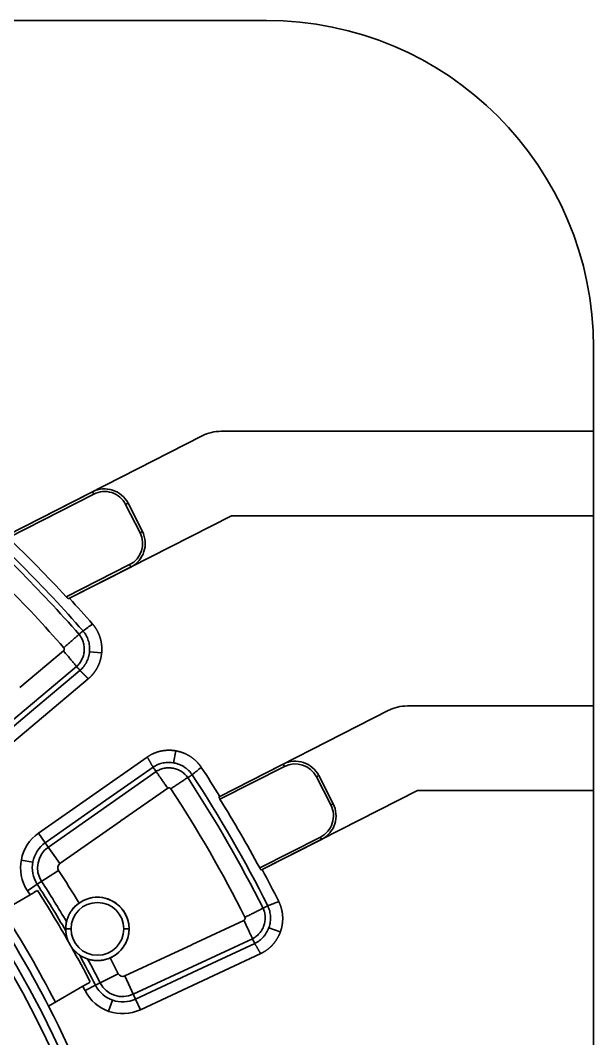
# Model space of a CAD drawing. Header units: millimetres. Extents: x 473 to 1085, y 1055 to 1699.
# Drawn here: x 934.8 to 1043.4, y 1506.4 to 1699.2 of the extents above; entities that cross this region are included whole.
import ezdxf

# ---------------------------------------------------------------- set-up
doc = ezdxf.new("R2010")
doc.units = ezdxf.units.MM
doc.layers.add('20', color=7, linetype='Continuous', true_color=0xffffff)

msp = doc.modelspace()

# ---------------------------------------------------------------- linework, layer by layer
at = {"layer": '20', "color": 7, "linetype": 'Continuous', "lineweight": 35}
for p, q in [((981.426, 1699.177), (841.786, 1699.177)), ((1043.426, 1621.379), (1043.426, 1637.177)), ((1043.426, 1621.379), (972.877, 1621.379)), ((1043.426, 1605.379), (1043.426, 1621.379)), ((969.246, 1620.507), (932.386, 1601.736)), ((932.258, 1601.671), (948.5, 1609.942)), ((948.5, 1609.942), (948.727, 1609.497)), ((948.727, 1609.497), (932.517, 1601.241)), ((954.779, 1607.529), (955.224, 1607.756)), ((957.502, 1602.182), (954.779, 1607.529)), ((957.947, 1602.409), (955.224, 1607.756)), ((955.224, 1607.756), (957.947, 1602.409)), ((944.139, 1589.766), (974.796, 1605.379)), ((1043.426, 1605.379), (974.796, 1605.379)), ((1043.426, 1569.377), (1043.426, 1605.379)), ((957.947, 1602.409), (957.502, 1602.182)), ((943.539, 1590.022), (955.534, 1596.13)), ((955.761, 1595.684), (944.014, 1589.703)), ((955.534, 1596.13), (955.761, 1595.684)), ((943.014, 1579.803), (934.722, 1572.846)), ((947.933, 1579.627), (950.232, 1579.42)), ((926.407, 1560.86), (945.48, 1576.864)), ((946.118, 1576.104), (937.773, 1569.101)), ((928.473, 1558.397), (947.7, 1574.53)), ((1043.426, 1569.377), (1008.151, 1569.377)), ((1043.426, 1553.377), (1043.426, 1569.377)), ((937.773, 1569.101), (927.045, 1560.1)), ((1004.521, 1568.506), (972.62, 1552.26)), ((958.865, 1559.716), (938.287, 1545.306)), ((964.272, 1560.887), (963.866, 1558.612)), ((951.036, 1551.521), (959.972, 1557.778)), ((972.499, 1552.198), (984.63, 1558.376)), ((984.857, 1557.931), (972.645, 1551.711)), ((984.63, 1558.376), (984.857, 1557.931)), ((960.542, 1556.964), (940.131, 1542.672)), ((990.905, 1555.971), (991.35, 1556.199)), ((993.639, 1550.63), (990.905, 1555.971)), ((994.084, 1550.858), (991.35, 1556.199)), ((991.35, 1556.199), (994.084, 1550.858)), ((953.863, 1547.604), (962.742, 1553.821)), ((980.639, 1538.388), (1010.071, 1553.377)), ((1043.426, 1553.377), (1010.071, 1553.377)), ((1043.426, 1497.671), (1043.426, 1553.377)), ((939.561, 1543.486), (951.036, 1551.521)), ((994.084, 1550.858), (993.639, 1550.63)), ((942.331, 1539.53), (953.806, 1547.564)), ((953.806, 1547.564), (953.863, 1547.604)), ((938.287, 1545.306), (939.561, 1543.486)), ((980.163, 1538.707), (991.675, 1544.57)), ((991.675, 1544.57), (991.902, 1544.124)), ((942.331, 1539.53), (939.561, 1543.486)), ((991.902, 1544.124), (980.519, 1538.327)), ((935.006, 1540.196), (937.192, 1539.792)), ((942.08, 1538.237), (938.027, 1535.61)), ((936.162, 1534.401), (938.027, 1535.61)), ((936.661, 1533.628), (930.159, 1529.874)), ((977.176, 1528.791), (967.366, 1524.217)), ((943.426, 1527.177), (944.426, 1527.177)), ((955.426, 1527.177), (954.426, 1527.177)), ((981.894, 1527.378), (984.073, 1526.59)), ((956.229, 1514.79), (978.798, 1525.314)), ((967.303, 1524.187), (954.607, 1518.267)), ((967.366, 1524.217), (967.303, 1524.187)), ((979.217, 1524.414), (969.344, 1519.81)), ((957.588, 1511.876), (980.353, 1522.492)), ((969.344, 1519.81), (956.648, 1513.89)), ((953.362, 1518.695), (949.061, 1516.499)), ((954.607, 1518.267), (956.648, 1513.89)), ((940.159, 1512.553), (946.661, 1516.307)), ((947.081, 1515.489), (949.061, 1516.499)), ((952.257, 1513.688), (951.512, 1511.594)), ((957.588, 1511.876), (956.648, 1513.89))]:
    msp.add_line(p, q, dxfattribs=at)
for centre, radius, start, end in [((981.426, 1637.177), 62, 0, 90), ((758.426, 1419.177), 202.61, 0, 180), ((972.877, 1613.379), 8, 90, 116.98793), ((758.426, 1419.177), 201.12, 0, 180), ((950.769, 1605.487), 5, 26.98793, 116.98793), ((950.769, 1605.487), 5, 26.98793, 116.98793), ((950.769, 1605.487), 4.5, 26.98793, 116.98793), ((758.426, 1419.177), 248.955, 41.12793, 48.87207), ((758.426, 1419.177), 249.948, 41.12793, 48.87207), ((758.426, 1419.177), 245.118, 41.12793, 48.87207), ((953.492, 1600.14), 4.5, 296.98793, 26.98793), ((953.492, 1600.14), 5, 296.98793, 26.98793), ((953.492, 1600.14), 5, 296.98793, 26.98793), ((758.426, 1419.177), 251.902, 42.70457, 46.28262), ((758.426, 1419.177), 252.17, 41.08098, 42.56947), ((1008.151, 1561.377), 8, 90, 116.98793), ((758.426, 1419.177), 252.17, 31.85353, 33.33591), ((986.899, 1553.921), 5, 27.10649, 116.98793), ((986.899, 1553.921), 5, 27.10649, 116.98793), ((986.899, 1553.921), 4.5, 27.10649, 116.98793), ((758.426, 1419.177), 248.955, 26.71555, 33.28795), ((758.426, 1419.177), 249.948, 26.71555, 33.28795), ((758.426, 1419.177), 245.118, 26.71555, 33.28795), ((758.426, 1419.177), 251.902, 28.32747, 31.74459), ((989.633, 1548.58), 4.5, 296.98793, 27.10649), ((989.633, 1548.58), 5, 296.98793, 27.10649), ((989.633, 1548.58), 5, 296.98793, 27.10649), ((942.875, 1538.753), 8, 125, 212.95487), ((942.875, 1538.753), 5.778, 125, 212.95487), ((942.875, 1538.753), 4.785, 125, 212.95487), ((942.875, 1538.753), 0.948, 125, 212.95487), ((758.426, 1419.177), 252.17, 26.66474, 28.21241), ((758.426, 1419.177), 218.87, 31.04793, 32.95487), ((758.426, 1419.177), 214.04, 30.18821, 32.95487), ((758.426, 1419.177), 215.033, 30.56553, 32.95487), ((758.426, 1419.177), 211.818, 32.70596, 32.95487), ((758.426, 1419.177), 213.449, 29.64184, 32.68527), ((949.426, 1527.177), 6, 0, 143.68218), ((949.426, 1527.177), 6, 0, 125.52647), ((949.426, 1527.177), 5, 0, 180), ((758.426, 1419.177), 204.318, 27.19463, 32.80537), ((758.426, 1419.177), 205.818, 27.21509, 32.78491), ((949.426, 1527.177), 5, 180, 0), ((949.426, 1527.177), 6, 275.2875, 0), ((949.426, 1527.177), 6, 293.44508, 0), ((758.426, 1419.177), 213.449, 27.31473, 29.32971), ((758.426, 1419.177), 214.04, 27.04513, 28.78333), ((758.426, 1419.177), 215.033, 27.04513, 28.40599), ((758.426, 1419.177), 218.87, 27.04513, 27.92362), ((954.207, 1519.126), 0.948, 207.04513, 295), ((758.426, 1419.177), 211.818, 27.04513, 27.29404), ((954.207, 1519.126), 8, 207.04513, 295), ((954.207, 1519.126), 5.778, 207.04513, 295), ((954.207, 1519.126), 4.785, 207.04513, 295), ((758.426, 1419.177), 204.318, 17.80537, 27.19463)]:
    msp.add_arc(centre, radius, start, end, dxfattribs=at)
for points, degree, knots in [([(848.875, 1330.202), (850.353, 1331.624), (851.789, 1333.085), (854.579, 1336.083), (855.932, 1337.621), (858.558, 1340.771), (859.83, 1342.384), (861.676, 1344.86), (862.281, 1345.695), (863.025, 1346.75), (863.173, 1346.962), (863.467, 1347.386), (863.907, 1348.024), (864.339, 1348.665), (865.765, 1350.809), (866.854, 1352.547), (868.932, 1356.072), (869.921, 1357.857), (871.801, 1361.474), (872.691, 1363.305), (874.376, 1367.013), (875.169, 1368.889), (876.658, 1372.687), (877.354, 1374.609), (878.647, 1378.499), (879.244, 1380.467), (879.825, 1382.583), (879.859, 1382.707), (879.926, 1382.956), (879.96, 1383.081), (880.06, 1383.455), (880.257, 1384.204), (880.7, 1385.953), (881.049, 1387.454), (881.706, 1390.462), (882.09, 1392.471), (882.752, 1396.501), (883.31, 1400.541), (883.658, 1404.6), (883.902, 1408.669), (883.971, 1410.708), (884.005, 1414.797), (883.968, 1416.847), (883.833, 1419.928), (883.775, 1420.957), (883.685, 1422.244), (883.666, 1422.502), (883.626, 1423.017), (883.565, 1423.789), (883.496, 1424.559), (883.348, 1426.098), (883.125, 1428.145), (882.85, 1430.182), (882.4, 1433.229), (882.047, 1435.251), (881.24, 1439.273), (880.33, 1443.274), (879.216, 1447.235), (878.455, 1449.697), (878.299, 1450.189), (878.061, 1450.926), (877.981, 1451.172), (877.819, 1451.662), (877.411, 1452.887), (876.983, 1454.104), (875.922, 1457.009), (875.166, 1458.926), (873.558, 1462.721), (872.705, 1464.599), (871.58, 1466.921), (871.352, 1467.384), (871.006, 1468.077), (870.89, 1468.308), (870.656, 1468.768), (870.069, 1469.916), (869.465, 1471.051), (867.984, 1473.754), (866.956, 1475.525), (864.816, 1479.006), (863.706, 1480.716), (861.403, 1484.076), (860.211, 1485.726), (857.747, 1488.966), (855.202, 1492.146), (852.499, 1495.209), (849.716, 1498.213), (848.284, 1499.685), (846.443, 1501.486), (846.073, 1501.845), (845.512, 1502.38), (845.325, 1502.557), (844.95, 1502.911), (844.009, 1503.793), (841.535, 1506.041), (839.187, 1508.021), (836.001, 1510.579), (834.381, 1511.816), (829.439, 1515.406), (826.036, 1517.636), (820.77, 1520.74), (818.988, 1521.734), (815.369, 1523.641), (813.533, 1524.553), (811.202, 1525.641), (810.501, 1525.964), (809.795, 1526.281), (809.324, 1526.49), (809.087, 1526.595), (807.906, 1527.112), (806.957, 1527.514), (804.103, 1528.682), (802.188, 1529.413), (798.336, 1530.78), (796.398, 1531.416), (792.499, 1532.596), (790.538, 1533.14), (786.594, 1534.136), (782.626, 1535.039), (778.614, 1535.759), (774.578, 1536.385), (772.549, 1536.652), (769.488, 1536.98), (768.464, 1537.078), (766.925, 1537.207), (766.411, 1537.247), (765.639, 1537.302), (765.382, 1537.32), (764.867, 1537.354), (764.61, 1537.37), (762.295, 1537.509), (760.243, 1537.584), (756.148, 1537.64), (754.106, 1537.62), (750.03, 1537.488), (745.965, 1537.262), (741.918, 1536.849), (737.882, 1536.343), (735.868, 1536.044), (731.851, 1535.352), (729.847, 1534.959), (725.849, 1534.081), (723.855, 1533.595), (721.368, 1532.928), (720.871, 1532.792), (720.126, 1532.583), (719.878, 1532.513), (719.382, 1532.37), (718.144, 1532.012), (716.915, 1531.637), (713.979, 1530.704), (712.042, 1530.04), (708.209, 1528.628), (706.312, 1527.881), (700.681, 1525.515), (697.007, 1523.773), (689.817, 1519.958), (686.302, 1517.885), (682.008, 1515.087), (681.154, 1514.517), (679.881, 1513.646), (679.246, 1513.206), (678.614, 1512.761), (678.193, 1512.463), (677.983, 1512.313), (676.097, 1510.96), (674.454, 1509.725), (671.233, 1507.19), (669.655, 1505.891), (666.564, 1503.228), (665.051, 1501.864), (662.089, 1499.075), (659.191, 1496.222), (656.419, 1493.245), (653.711, 1490.205), (652.388, 1488.654), (649.807, 1485.489), (648.548, 1483.875), (646.708, 1481.407), (645.8, 1480.161), (644.911, 1478.897), (644.469, 1478.262), (644.323, 1478.05), (644.031, 1477.625), (642.723, 1475.711), (641.468, 1473.772), (639.32, 1470.287), (638.287, 1468.526), (636.301, 1464.966), (635.349, 1463.167), (633.523, 1459.533), (632.649, 1457.698), (630.981, 1453.991), (629.391, 1450.248), (627.959, 1446.431), (626.607, 1442.578), (625.971, 1440.633), (625.078, 1437.687), (624.79, 1436.701), (624.374, 1435.214), (624.238, 1434.717), (623.97, 1433.721), (623.84, 1433.222), (623.199, 1430.73), (622.732, 1428.731), (621.885, 1424.727), (621.506, 1422.721), (620.834, 1418.701), (620.54, 1416.687), (620.038, 1412.652), (619.621, 1408.609), (619.249, 1402.523), (619.171, 1398.45), (619.18, 1394.369), (619.227, 1392.325), (619.364, 1389.253), (619.449, 1387.716), (619.577, 1385.919), (619.637, 1385.149), (619.68, 1384.635), (619.701, 1384.378), (619.903, 1382.068), (620.124, 1380.026), (620.651, 1375.964), (620.956, 1373.943), (621.647, 1369.924), (622.034, 1367.925), (622.888, 1363.948), (623.356, 1361.971), (624.373, 1358.036), (625.471, 1354.123), (626.731, 1350.253), (628.073, 1346.404), (628.785, 1344.49), (630.291, 1340.683), (631.085, 1338.791), (632.025, 1336.674), (632.13, 1336.439), (632.342, 1335.969), (632.448, 1335.735), (632.769, 1335.031), (633.418, 1333.629), (634.087, 1332.241), (635.451, 1329.482), (636.396, 1327.667), (638.354, 1324.084), (639.367, 1322.316), (642.51, 1317.082), (644.742, 1313.686), (648.293, 1308.732), (649.511, 1307.103), (652.013, 1303.892), (653.298, 1302.31), (655.937, 1299.193), (657.291, 1297.658), (659.374, 1295.391), (660.077, 1294.641), (660.966, 1293.711), (661.145, 1293.526), (661.503, 1293.155), (661.683, 1292.97), (662.223, 1292.417), (662.584, 1292.051), (664.399, 1290.229), (665.876, 1288.805), (668.878, 1286.025), (670.404, 1284.668), (675.053, 1280.699), (678.248, 1278.185), (683.183, 1274.611), (686.52, 1272.293), (689.951, 1270.104), (693.429, 1267.981), (695.191, 1266.952), (698.764, 1264.96), (700.575, 1263.997), (702.868, 1262.836), (703.328, 1262.605), (704.021, 1262.263), (704.252, 1262.15), (704.715, 1261.924), (705.874, 1261.362), (707.037, 1260.816), (709.837, 1259.536), (711.715, 1258.721), (715.493, 1257.171), (717.394, 1256.435), (721.218, 1255.039), (723.141, 1254.379), (727.009, 1253.135), (730.899, 1251.968), (736.8, 1250.443), (742.767, 1249.145), (746.789, 1248.432), (750.834, 1247.797), (752.867, 1247.518), (755.168, 1247.249), (755.424, 1247.22), (755.936, 1247.162), (756.192, 1247.134), (756.96, 1247.052), (758.495, 1246.895), (760.029, 1246.761), (763.094, 1246.523), (765.136, 1246.404), (769.214, 1246.246), (771.25, 1246.206), (775.319, 1246.204), (777.35, 1246.242), (781.409, 1246.396), (783.436, 1246.511), (787.486, 1246.819), (791.53, 1247.204), (795.566, 1247.744), (801.611, 1248.671), (805.632, 1249.446), (809.894, 1250.439), (810.145, 1250.498), (810.646, 1250.617), (811.397, 1250.797), (813.143, 1251.231), (814.632, 1251.623), (817.597, 1252.435), (819.558, 1253.012), (823.45, 1254.238), (825.381, 1254.886), (829.212, 1256.253), (833.013, 1257.69), (836.754, 1259.268), (840.465, 1260.915), (842.306, 1261.774), (845.956, 1263.562), (847.767, 1264.491), (851.357, 1266.42), (853.137, 1267.419), (856.667, 1269.489), (858.417, 1270.559), (860.368, 1271.804), (860.584, 1271.943), (861.017, 1272.222), (861.233, 1272.362), (861.88, 1272.784), (863.17, 1273.632), (864.445, 1274.497), (866.974, 1276.248), (868.634, 1277.443), (871.902, 1279.89), (873.51, 1281.142), (876.674, 1283.7), (878.23, 1285.007), (881.292, 1287.677), (882.796, 1289.04), (887.234, 1293.21), (890.09, 1296.1), (894.223, 1300.598), (895.575, 1302.124), (898.229, 1305.232), (899.531, 1306.814), (901.444, 1309.227), (902.075, 1310.039), (903.325, 1311.676), (903.941, 1312.499), (905.764, 1314.982), (906.945, 1316.654), (909.241, 1320.035), (911.468, 1323.45), (913.562, 1326.935), (915.59, 1330.454), (916.572, 1332.231), (918.469, 1335.818), (919.385, 1337.628), (921.153, 1341.282), (922.004, 1343.126), (923.642, 1346.848), (924.428, 1348.726), (925.935, 1352.516), (926.656, 1354.428), (927.687, 1357.322), (928.19, 1358.775), (928.755, 1360.482), (928.992, 1361.216), (929.149, 1361.706), (929.227, 1361.951), (929.924, 1364.16), (930.506, 1366.128), (931.596, 1370.074), (932.104, 1372.052), (933.048, 1376.018), (933.919, 1379.993), (934.646, 1383.989), (935.63, 1389.997), (936.142, 1394.022), (936.696, 1400.088), (936.845, 1402.115), (937.071, 1406.179), (937.147, 1408.216), (937.229, 1412.3), (937.233, 1414.346), (937.185, 1417.424), (937.16, 1418.451), (937.117, 1419.736), (937.108, 1419.994), (937.088, 1420.508), (937.057, 1421.279), (937.021, 1422.048), (936.889, 1424.611), (936.606, 1428.697), (936.18, 1432.753), (935.436, 1438.815), (934.798, 1442.827), (933.634, 1448.8), (933.212, 1450.784), (932.297, 1454.737), (931.805, 1456.706), (930.226, 1462.592), (929.035, 1466.487), (927.036, 1472.284), (926.334, 1474.209), (925.412, 1476.606), (925.226, 1477.085), (924.943, 1477.803), (924.847, 1478.042), (924.657, 1478.519), (924.177, 1479.712), (923.685, 1480.897), (922.48, 1483.727), (921.647, 1485.595), (919.918, 1489.293), (919.023, 1491.123), (917.173, 1494.747), (916.219, 1496.54), (914.249, 1500.09), (912.22, 1503.604), (910.073, 1507.045), (907.866, 1510.449), (906.733, 1512.133), (904.407, 1515.464), (903.214, 1517.111), (900.769, 1520.369), (899.516, 1521.98), (896.95, 1525.163), (895.637, 1526.736), (893.956, 1528.679), (893.619, 1529.066), (893.109, 1529.646), (892.938, 1529.838), (892.597, 1530.223), (891.742, 1531.182), (890.878, 1532.13), (888.788, 1534.385), (885.956, 1537.337), (883.037, 1540.18), (878.593, 1544.363), (875.543, 1547.044), (870.838, 1550.904), (869.248, 1552.164), (866.026, 1554.631), (864.393, 1555.838), (859.43, 1559.378), (856.034, 1561.631), (850.81, 1564.847), (849.047, 1565.892), (847.038, 1567.037), (846.814, 1567.164), (846.367, 1567.416), (846.142, 1567.542), (845.469, 1567.918), (844.119, 1568.665), (842.761, 1569.394), (838.215, 1571.783), (834.522, 1573.568), (828.895, 1576.055), (825.116, 1577.65), (821.279, 1579.119), (819.104, 1579.909), (818.862, 1579.997), (818.378, 1580.17), (817.651, 1580.429), (815.953, 1581.022), (814.494, 1581.511), (811.572, 1582.463), (807.663, 1583.664), (803.732, 1584.731), (799.789, 1585.731), (797.812, 1586.198), (793.847, 1587.065), (791.858, 1587.465), (787.87, 1588.2), (785.87, 1588.534), (779.853, 1589.436), (775.819, 1589.905), (767.706, 1590.578), (763.627, 1590.782), (758.499, 1590.869), (757.472, 1590.877), (756.186, 1590.878), (755.929, 1590.877), (755.415, 1590.875), (754.644, 1590.871), (751.821, 1590.836), (749.263, 1590.752), (745.183, 1590.55), (741.114, 1590.282), (737.069, 1589.881), (733.035, 1589.415), (731.023, 1589.149), (727.012, 1588.553), (723.012, 1587.891), (719.034, 1587.1), (715.068, 1586.245), (713.091, 1585.785), (707.175, 1584.307), (703.255, 1583.192), (697.408, 1581.319), (695.466, 1580.661), (693.286, 1579.883), (693.044, 1579.796), (692.561, 1579.621), (691.837, 1579.357), (690.152, 1578.732), (688.718, 1578.18), (685.861, 1577.054), (683.973, 1576.274), (680.23, 1574.656), (676.52, 1572.981), (671.051, 1570.297), (667.469, 1568.395), (662.145, 1565.458), (658.659, 1563.386), (653.527, 1560.11), (651.832, 1558.989), (648.475, 1556.691), (645.15, 1554.336), (641.89, 1551.867), (639.47, 1549.972), (638.466, 1549.173), (637.469, 1548.363), (637.071, 1548.038), (636.474, 1547.549), (634.299, 1545.745), (632.362, 1544.071), (629.311, 1541.349), (627.811, 1539.967), (623.384, 1535.756), (620.531, 1532.863), (615.02, 1526.91), (612.362, 1523.849), (608.52, 1519.132), (607.264, 1517.538), (604.8, 1514.31), (603.591, 1512.675), (601.223, 1509.364), (598.904, 1506.011), (596.681, 1502.573), (595.323, 1500.398), (594.918, 1499.743), (594.517, 1499.086), (594.25, 1498.647), (594.117, 1498.427), (593.454, 1497.326), (591.885, 1494.675), (588.385, 1488.427), (585.657, 1482.965), (582.257, 1475.588), (580.676, 1471.852), (578.48, 1466.181), (577.777, 1464.279), (576.43, 1460.452), (575.785, 1458.527), (574.555, 1454.654), (573.969, 1452.706), (572.856, 1448.787), (571.801, 1444.845), (570.866, 1440.856), (570.32, 1438.348), (570.212, 1437.845), (570.001, 1436.839), (569.691, 1435.329), (569.399, 1433.816), (569.025, 1431.795), (568.845, 1430.784), (568.503, 1428.758), (568.34, 1427.744), (568.029, 1425.712), (567.882, 1424.695), (567.708, 1423.422), (567.673, 1423.168), (567.605, 1422.658), (567.571, 1422.403), (567.47, 1421.639), (567.402, 1421.13), (567.334, 1420.62)], 3, [0, 0, 0, 0, 0.0039063, 0.0039063, 0.0078125, 0.0078125, 0.0117188, 0.0117188, 0.0136719, 0.0136719, 0.0141602, 0.0141602, 0.0146484, 0.015625, 0.015625, 0.0195313, 0.0195313, 0.0234375, 0.0234375, 0.0273438, 0.0273438, 0.03125, 0.03125, 0.0351563, 0.0351563, 0.0390625, 0.0390625, 0.0393066, 0.0393066, 0.0395508, 0.0395508, 0.0400391, 0.0410156, 0.0429688, 0.0429688, 0.046875, 0.046875, 0.0507813, 0.0546875, 0.0546875, 0.0585938, 0.0585938, 0.0625, 0.0625, 0.0644531, 0.0644531, 0.0649414, 0.0649414, 0.0654297, 0.0664063, 0.0664063, 0.0683594, 0.0703125, 0.0703125, 0.0742188, 0.0742188, 0.078125, 0.0820313, 0.0820313, 0.0830078, 0.0830078, 0.0834961, 0.0834961, 0.0839844, 0.0859375, 0.0859375, 0.0898438, 0.0898438, 0.09375, 0.09375, 0.0947266, 0.0947266, 0.0952148, 0.0952148, 0.0957031, 0.0976563, 0.0976563, 0.1015625, 0.1015625, 0.1054688, 0.1054688, 0.109375, 0.109375, 0.1132813, 0.1171875, 0.1171875, 0.1210938, 0.1210938, 0.1220703, 0.1220703, 0.1225586, 0.1225586, 0.1230469, 0.125, 0.1289063, 0.1289063, 0.1328125, 0.1328125, 0.140625, 0.140625, 0.1445313, 0.1445313, 0.1484375, 0.1484375, 0.1494141, 0.1499023, 0.1499023, 0.1503906, 0.1503906, 0.1523438, 0.1523438, 0.15625, 0.15625, 0.1601563, 0.1601563, 0.1640625, 0.1640625, 0.1679688, 0.171875, 0.171875, 0.1757813, 0.1757813, 0.1777344, 0.1777344, 0.1787109, 0.1787109, 0.1791992, 0.1791992, 0.1796875, 0.1796875, 0.1835938, 0.1835938, 0.1875, 0.1875, 0.1914063, 0.1953125, 0.1953125, 0.1992188, 0.1992188, 0.203125, 0.203125, 0.2070313, 0.2070313, 0.2080078, 0.2080078, 0.2084961, 0.2084961, 0.2089844, 0.2109375, 0.2109375, 0.2148438, 0.2148438, 0.21875, 0.21875, 0.2265625, 0.2265625, 0.234375, 0.234375, 0.2363281, 0.2363281, 0.2373047, 0.237793, 0.237793, 0.2382813, 0.2382813, 0.2421875, 0.2421875, 0.2460938, 0.2460938, 0.25, 0.25, 0.2539063, 0.2578125, 0.2578125, 0.2617188, 0.2617188, 0.265625, 0.265625, 0.2675781, 0.2685547, 0.2685547, 0.269043, 0.269043, 0.2695313, 0.2734375, 0.2734375, 0.2773438, 0.2773438, 0.28125, 0.28125, 0.2851563, 0.2851563, 0.2890625, 0.2929688, 0.2929688, 0.296875, 0.296875, 0.2988281, 0.2988281, 0.2998047, 0.2998047, 0.3007813, 0.3007813, 0.3046875, 0.3046875, 0.3085938, 0.3085938, 0.3125, 0.3125, 0.3164063, 0.3203125, 0.3242188, 0.3242188, 0.328125, 0.328125, 0.3300781, 0.3310547, 0.331543, 0.331543, 0.3320313, 0.3320313, 0.3359375, 0.3359375, 0.3398438, 0.3398438, 0.34375, 0.34375, 0.3476563, 0.3476563, 0.3515625, 0.3554687, 0.3554687, 0.359375, 0.359375, 0.3632812, 0.3632812, 0.3637695, 0.3637695, 0.3642578, 0.3642578, 0.3652344, 0.3671875, 0.3671875, 0.3710937, 0.3710937, 0.375, 0.375, 0.3828125, 0.3828125, 0.3867187, 0.3867187, 0.390625, 0.390625, 0.3945312, 0.3945312, 0.3964844, 0.3964844, 0.3969727, 0.3969727, 0.3974609, 0.3974609, 0.3984375, 0.3984375, 0.4023437, 0.4023437, 0.40625, 0.40625, 0.4140625, 0.4140625, 0.4179687, 0.421875, 0.421875, 0.4257812, 0.4257812, 0.4296875, 0.4296875, 0.4306641, 0.4306641, 0.4311523, 0.4311523, 0.4316406, 0.4335937, 0.4335937, 0.4375, 0.4375, 0.4414062, 0.4414062, 0.4453125, 0.4453125, 0.4492187, 0.453125, 0.4570312, 0.4609375, 0.4609375, 0.4648437, 0.4648437, 0.465332, 0.465332, 0.4658203, 0.4658203, 0.4667969, 0.46875, 0.46875, 0.4726562, 0.4726562, 0.4765625, 0.4765625, 0.4804687, 0.4804687, 0.484375, 0.484375, 0.4882812, 0.4921875, 0.4921875, 0.5, 0.5, 0.5004883, 0.5004883, 0.5009766, 0.5019531, 0.5039062, 0.5039062, 0.5078125, 0.5078125, 0.5117187, 0.5117187, 0.515625, 0.5195312, 0.5195312, 0.5234375, 0.5234375, 0.5273437, 0.5273437, 0.53125, 0.53125, 0.5351562, 0.5351562, 0.5356445, 0.5356445, 0.5361328, 0.5361328, 0.5371094, 0.5390625, 0.5390625, 0.5429687, 0.5429687, 0.546875, 0.546875, 0.5507812, 0.5507812, 0.5546875, 0.5546875, 0.5625, 0.5625, 0.5664062, 0.5664062, 0.5703125, 0.5703125, 0.5722656, 0.5722656, 0.5742187, 0.5742187, 0.578125, 0.578125, 0.5820312, 0.5859375, 0.5859375, 0.5898437, 0.5898437, 0.59375, 0.59375, 0.5976562, 0.5976562, 0.6015625, 0.6015625, 0.6054687, 0.6054687, 0.6074219, 0.6083984, 0.6088867, 0.6088867, 0.609375, 0.609375, 0.6132812, 0.6132812, 0.6171875, 0.6171875, 0.6210937, 0.625, 0.625, 0.6328125, 0.6328125, 0.6367187, 0.6367187, 0.640625, 0.640625, 0.6445312, 0.6445312, 0.6464844, 0.6464844, 0.6469727, 0.6469727, 0.6474609, 0.6484375, 0.6484375, 0.6523437, 0.65625, 0.65625, 0.6640625, 0.6640625, 0.6679687, 0.6679687, 0.671875, 0.671875, 0.6796875, 0.6796875, 0.6835937, 0.6835937, 0.6845703, 0.6845703, 0.6850586, 0.6850586, 0.6855469, 0.6875, 0.6875, 0.6914062, 0.6914062, 0.6953125, 0.6953125, 0.6992187, 0.6992187, 0.703125, 0.7070312, 0.7070312, 0.7109375, 0.7109375, 0.7148437, 0.7148437, 0.71875, 0.71875, 0.7226562, 0.7226562, 0.7236328, 0.7236328, 0.7241211, 0.7241211, 0.7246094, 0.7265625, 0.7265625, 0.7304687, 0.734375, 0.734375, 0.7421875, 0.7421875, 0.7460937, 0.7460937, 0.75, 0.75, 0.7578125, 0.7578125, 0.7617187, 0.7617187, 0.762207, 0.762207, 0.7626953, 0.7626953, 0.7636719, 0.765625, 0.765625, 0.7734375, 0.7734375, 0.7773437, 0.78125, 0.78125, 0.7817383, 0.7817383, 0.7822266, 0.7832031, 0.7851562, 0.7851562, 0.7890625, 0.7929687, 0.7929687, 0.796875, 0.796875, 0.8007812, 0.8007812, 0.8046875, 0.8046875, 0.8125, 0.8125, 0.8203125, 0.8203125, 0.8222656, 0.8222656, 0.8227539, 0.8227539, 0.8232422, 0.8242187, 0.828125, 0.828125, 0.8320312, 0.8359375, 0.8359375, 0.8398437, 0.8398437, 0.84375, 0.8476562, 0.8476562, 0.8515625, 0.8515625, 0.859375, 0.859375, 0.8632812, 0.8632812, 0.8637695, 0.8637695, 0.8642578, 0.8652344, 0.8671875, 0.8671875, 0.8710937, 0.8710937, 0.875, 0.8789062, 0.8828125, 0.8828125, 0.890625, 0.890625, 0.8945312, 0.8945312, 0.8984375, 0.9023437, 0.9023437, 0.9042969, 0.9047852, 0.9047852, 0.9052734, 0.90625, 0.9101562, 0.9101562, 0.9140625, 0.9140625, 0.921875, 0.921875, 0.9296875, 0.9296875, 0.9335937, 0.9335937, 0.9375, 0.9375, 0.9414062, 0.9453125, 0.9453125, 0.9462891, 0.9467773, 0.9467773, 0.9472656, 0.9472656, 0.9492187, 0.953125, 0.9609375, 0.9609375, 0.96875, 0.96875, 0.9726562, 0.9726562, 0.9765625, 0.9765625, 0.9804687, 0.9804687, 0.984375, 0.9882812, 0.9882812, 0.9892578, 0.9892578, 0.9902344, 0.9921875, 0.9921875, 0.9941406, 0.9941406, 0.9960937, 0.9960937, 0.9980469, 0.9980469, 0.9985352, 0.9985352, 0.9990234, 0.9990234, 1, 1, 1, 1]), ([(944.015, 1589.703), (944.007, 1589.699), (943.996, 1589.697), (943.977, 1589.699), (943.971, 1589.7), (943.956, 1589.703), (943.948, 1589.705), (943.924, 1589.714), (943.906, 1589.722), (943.877, 1589.738), (943.867, 1589.744), (943.846, 1589.756), (943.835, 1589.763), (943.803, 1589.785), (943.78, 1589.801), (943.733, 1589.838), (943.709, 1589.858), (943.673, 1589.89), (943.661, 1589.901), (943.642, 1589.918), (943.636, 1589.924), (943.624, 1589.936), (943.618, 1589.942), (943.587, 1589.972), (943.563, 1589.996), (943.539, 1590.022)], 3, [0, 0, 0, 0, 0.125, 0.125, 0.1875, 0.1875, 0.25, 0.25, 0.375, 0.375, 0.4375, 0.4375, 0.5, 0.5, 0.625, 0.625, 0.75, 0.75, 0.8125, 0.8125, 0.84375, 0.84375, 0.875, 0.875, 1, 1, 1, 1]), ([(944.015, 1589.703), (944.048, 1589.72), (944.081, 1589.737), (944.123, 1589.758), (944.131, 1589.762), (944.139, 1589.766)], 3, [0, 0, 0, 0, 0.7996002, 0.7996002, 1, 1, 1, 1]), ([(948.508, 1584.884), (948.981, 1584.342), (949.337, 1583.707), (949.69, 1583.077), (949.912, 1582.383), (950.132, 1581.698), (950.215, 1580.978), (950.298, 1580.262), (950.186, 1578.818), (949.798, 1577.425), (949.475, 1576.783), (949.148, 1576.133), (948.702, 1575.565), (948.252, 1574.993), (947.7, 1574.53)], 2, [0, 0, 0, 0.125, 0.125, 0.25, 0.25, 0.375, 0.375, 0.5, 0.625, 0.75, 0.75, 0.875, 0.875, 1, 1, 1]), ([(946.698, 1583.578), (946.645, 1583.532), (946.575, 1583.471), (946.406, 1583.323), (946.306, 1583.236), (946.077, 1583.037), (945.949, 1582.925), (945.668, 1582.679), (945.516, 1582.546), (945.19, 1582.261), (945.017, 1582.11), (944.654, 1581.794), (944.465, 1581.629), (944.076, 1581.289), (943.876, 1581.114), (943.471, 1580.76), (943.265, 1580.581), (943.06, 1580.402)], 3, [0, 0, 0, 0, 0.125, 0.125, 0.25, 0.25, 0.375, 0.375, 0.5, 0.5, 0.625, 0.625, 0.75, 0.75, 0.875, 0.875, 1, 1, 1, 1]), ([(945.949, 1582.925), (946.115, 1582.726), (946.26, 1582.515), (946.525, 1582.043), (946.642, 1581.776), (946.818, 1581.229), (946.878, 1580.95), (946.945, 1580.379), (946.951, 1580.088), (946.907, 1579.517), (946.858, 1579.235), (946.704, 1578.678), (946.6, 1578.409), (946.344, 1577.899), (946.189, 1577.654), (945.851, 1577.224), (945.674, 1577.036), (945.479, 1576.865)], 3, [0, 0, 0, 0, 0.1147879, 0.1147879, 0.2431519, 0.2431519, 0.3715159, 0.3715159, 0.49988, 0.49988, 0.628244, 0.628244, 0.756608, 0.756608, 0.884972, 0.884972, 1, 1, 1, 1]), ([(946.118, 1576.104), (946.12, 1576.105), (946.122, 1576.107), (946.126, 1576.111), (946.133, 1576.116), (946.147, 1576.129), (946.176, 1576.154), (946.233, 1576.204), (946.281, 1576.248), (946.376, 1576.338), (946.437, 1576.399), (946.617, 1576.586), (946.73, 1576.717), (946.89, 1576.922), (946.968, 1577.027), (947.041, 1577.135), (947.09, 1577.208), (947.113, 1577.244), (947.23, 1577.429), (947.314, 1577.579), (947.468, 1577.887), (947.606, 1578.201), (947.714, 1578.527), (947.783, 1578.776), (947.815, 1578.902), (947.842, 1579.03), (947.859, 1579.115), (947.868, 1579.158), (947.905, 1579.373), (947.927, 1579.545), (947.954, 1579.891), (947.96, 1580.064), (947.955, 1580.324), (947.949, 1580.454), (947.939, 1580.584), (947.931, 1580.671), (947.927, 1580.715), (947.902, 1580.931), (947.846, 1581.273), (947.757, 1581.607), (947.652, 1581.936), (947.591, 1582.099), (947.453, 1582.42), (947.376, 1582.576), (947.208, 1582.878), (947.116, 1583.025), (946.968, 1583.238), (946.891, 1583.343), (946.796, 1583.462), (946.747, 1583.52), (946.723, 1583.549), (946.71, 1583.564), (946.705, 1583.57), (946.701, 1583.574), (946.7, 1583.576), (946.698, 1583.578)], 3, [0, 0, 0, 0, 0.0009766, 0.0009766, 0.0019531, 0.0039062, 0.0078125, 0.015625, 0.03125, 0.03125, 0.0625, 0.0625, 0.125, 0.125, 0.15625, 0.171875, 0.171875, 0.1875, 0.1875, 0.25, 0.25, 0.3125, 0.375, 0.375, 0.40625, 0.421875, 0.421875, 0.4375, 0.4375, 0.5, 0.5, 0.5625, 0.5625, 0.59375, 0.609375, 0.609375, 0.625, 0.625, 0.6875, 0.75, 0.75, 0.8125, 0.8125, 0.875, 0.875, 0.9375, 0.9375, 0.96875, 0.984375, 0.9921875, 0.9960938, 0.9980469, 0.9990234, 0.9990234, 1, 1, 1, 1]), ([(943.014, 1579.803), (943.019, 1579.808), (943.024, 1579.813), (943.033, 1579.822), (943.037, 1579.828), (943.05, 1579.843), (943.058, 1579.854), (943.08, 1579.889), (943.092, 1579.913), (943.111, 1579.963), (943.119, 1579.988), (943.128, 1580.028), (943.13, 1580.041), (943.134, 1580.068), (943.136, 1580.081), (943.139, 1580.121), (943.139, 1580.148), (943.137, 1580.189), (943.135, 1580.202), (943.131, 1580.229), (943.129, 1580.242), (943.12, 1580.282), (943.112, 1580.307), (943.096, 1580.345), (943.09, 1580.357), (943.08, 1580.374), (943.076, 1580.38), (943.069, 1580.391), (943.064, 1580.397), (943.06, 1580.402)], 3, [0, 0, 0, 0, 0.03125, 0.03125, 0.0625, 0.0625, 0.125, 0.125, 0.25, 0.25, 0.375, 0.375, 0.4375, 0.4375, 0.5, 0.5, 0.625, 0.625, 0.6875, 0.6875, 0.75, 0.75, 0.875, 0.875, 0.9375, 0.9375, 0.96875, 0.96875, 1, 1, 1, 1]), ([(943.014, 1579.803), (943.189, 1579.595), (943.364, 1579.386), (943.71, 1578.973), (943.881, 1578.77), (944.213, 1578.374), (944.374, 1578.182), (944.683, 1577.814), (944.831, 1577.637), (945.109, 1577.306), (945.239, 1577.151), (945.479, 1576.865), (945.588, 1576.735), (945.783, 1576.503), (945.869, 1576.401), (946.013, 1576.228), (946.073, 1576.158), (946.118, 1576.104)], 3, [0, 0, 0, 0, 0.125, 0.125, 0.25, 0.25, 0.375, 0.375, 0.5, 0.5, 0.625, 0.625, 0.75, 0.75, 0.875, 0.875, 1, 1, 1, 1]), ([(958.865, 1559.716), (959.458, 1560.131), (960.132, 1560.418), (960.799, 1560.703), (961.517, 1560.849), (962.225, 1560.994), (962.954, 1560.998), (963.679, 1561.001), (965.109, 1560.728), (966.457, 1560.184), (967.061, 1559.788), (967.673, 1559.387), (968.189, 1558.876), (968.708, 1558.361), (969.105, 1557.756)], 2, [0, 0, 0, 0.125, 0.125, 0.25, 0.25, 0.375, 0.375, 0.5, 0.625, 0.75, 0.75, 0.875, 0.875, 1, 1, 1]), ([(967.364, 1556.36), (967.362, 1556.362), (967.361, 1556.365), (967.357, 1556.369), (967.353, 1556.376), (967.342, 1556.392), (967.321, 1556.424), (967.277, 1556.487), (967.238, 1556.54), (967.16, 1556.645), (967.107, 1556.714), (966.94, 1556.914), (966.706, 1557.17), (966.445, 1557.402), (966.274, 1557.54), (966.24, 1557.567), (966.17, 1557.62), (966.135, 1557.646), (966.029, 1557.723), (965.958, 1557.772), (965.74, 1557.914), (965.442, 1558.089), (965.128, 1558.233), (964.807, 1558.363), (964.643, 1558.42), (964.433, 1558.483), (964.39, 1558.495), (964.306, 1558.517), (964.263, 1558.528), (964.136, 1558.559), (964.051, 1558.578), (963.794, 1558.627), (963.622, 1558.652), (963.362, 1558.676), (963.231, 1558.685), (963.1, 1558.69), (963.012, 1558.692), (962.968, 1558.692), (962.749, 1558.691), (962.401, 1558.673), (962.058, 1558.621), (961.717, 1558.553), (961.548, 1558.51), (961.338, 1558.445), (961.296, 1558.432), (961.213, 1558.404), (961.172, 1558.39), (961.049, 1558.345), (960.967, 1558.313), (960.727, 1558.212), (960.571, 1558.136), (960.342, 1558.011), (960.229, 1557.945), (960.1, 1557.863), (960.036, 1557.821), (960.004, 1557.799), (959.988, 1557.789), (959.981, 1557.784), (959.977, 1557.781), (959.974, 1557.779), (959.972, 1557.778)], 3, [0, 0, 0, 0, 0.0009766, 0.0009766, 0.0019531, 0.0039062, 0.0078125, 0.015625, 0.03125, 0.03125, 0.0625, 0.0625, 0.125, 0.1875, 0.1875, 0.203125, 0.203125, 0.21875, 0.21875, 0.25, 0.25, 0.3125, 0.375, 0.375, 0.4375, 0.4375, 0.453125, 0.453125, 0.46875, 0.46875, 0.5, 0.5, 0.5625, 0.5625, 0.59375, 0.609375, 0.609375, 0.625, 0.625, 0.6875, 0.75, 0.75, 0.8125, 0.8125, 0.828125, 0.828125, 0.84375, 0.84375, 0.875, 0.875, 0.9375, 0.9375, 0.96875, 0.984375, 0.9921875, 0.9960938, 0.9980469, 0.9990234, 0.9990234, 1, 1, 1, 1]), ([(959.972, 1557.778), (960.013, 1557.72), (960.066, 1557.644), (960.195, 1557.46), (960.271, 1557.351), (960.445, 1557.103), (960.542, 1556.964), (960.756, 1556.658), (960.872, 1556.492), (961.121, 1556.138), (961.253, 1555.949), (961.528, 1555.555), (961.672, 1555.35), (961.969, 1554.926), (962.121, 1554.709), (962.43, 1554.268), (962.586, 1554.045), (962.742, 1553.821)], 3, [0, 0, 0, 0, 0.125, 0.125, 0.25, 0.25, 0.375, 0.375, 0.5, 0.5, 0.625, 0.625, 0.75, 0.75, 0.875, 0.875, 1, 1, 1, 1]), ([(960.542, 1556.963), (960.758, 1557.108), (960.985, 1557.229), (961.486, 1557.443), (961.766, 1557.53), (962.331, 1557.646), (962.617, 1557.676), (963.195, 1557.679), (963.487, 1557.652), (964.051, 1557.543), (964.328, 1557.462), (964.867, 1557.244), (965.123, 1557.111), (965.603, 1556.796), (965.83, 1556.613), (966.22, 1556.226), (966.385, 1556.028), (966.533, 1555.815)], 3, [0, 0, 0, 0, 0.1148544, 0.1148544, 0.2432754, 0.2432754, 0.3716963, 0.3716963, 0.5001172, 0.5001172, 0.6285382, 0.6285382, 0.7569591, 0.7569591, 0.88538, 0.88538, 1, 1, 1, 1]), ([(963.326, 1553.709), (963.554, 1553.859), (963.782, 1554.009), (964.232, 1554.304), (964.454, 1554.45), (964.886, 1554.733), (965.096, 1554.871), (965.498, 1555.135), (965.69, 1555.261), (966.052, 1555.499), (966.221, 1555.61), (966.533, 1555.815), (966.675, 1555.908), (966.928, 1556.074), (967.039, 1556.147), (967.227, 1556.271), (967.305, 1556.321), (967.364, 1556.36)], 3, [0, 0, 0, 0, 0.125, 0.125, 0.25, 0.25, 0.375, 0.375, 0.5, 0.5, 0.625, 0.625, 0.75, 0.75, 0.875, 0.875, 1, 1, 1, 1]), ([(963.326, 1553.709), (963.323, 1553.715), (963.319, 1553.72), (963.31, 1553.731), (963.305, 1553.736), (963.291, 1553.75), (963.281, 1553.759), (963.249, 1553.784), (963.227, 1553.798), (963.18, 1553.823), (963.156, 1553.834), (963.118, 1553.847), (963.105, 1553.851), (963.079, 1553.858), (963.066, 1553.861), (963.027, 1553.868), (963.001, 1553.871), (962.961, 1553.873), (962.947, 1553.873), (962.92, 1553.872), (962.907, 1553.872), (962.867, 1553.867), (962.841, 1553.862), (962.803, 1553.851), (962.79, 1553.846), (962.772, 1553.838), (962.766, 1553.835), (962.754, 1553.829), (962.748, 1553.825), (962.742, 1553.821)], 3, [0, 0, 0, 0, 0.03125, 0.03125, 0.0625, 0.0625, 0.125, 0.125, 0.25, 0.25, 0.375, 0.375, 0.4375, 0.4375, 0.5, 0.5, 0.625, 0.625, 0.6875, 0.6875, 0.75, 0.75, 0.875, 0.875, 0.9375, 0.9375, 0.96875, 0.96875, 1, 1, 1, 1]), ([(972.645, 1551.711), (972.636, 1551.725), (972.627, 1551.74), (972.611, 1551.768), (972.603, 1551.783), (972.579, 1551.825), (972.565, 1551.853), (972.545, 1551.895), (972.539, 1551.909), (972.527, 1551.935), (972.517, 1551.961), (972.507, 1551.986), (972.501, 1552.004), (972.499, 1552.01), (972.495, 1552.022), (972.494, 1552.028), (972.485, 1552.056), (972.481, 1552.077), (972.476, 1552.104), (972.475, 1552.113), (972.474, 1552.13), (972.474, 1552.137), (972.475, 1552.158), (972.478, 1552.17), (972.484, 1552.184), (972.487, 1552.188), (972.493, 1552.194), (972.496, 1552.197), (972.5, 1552.199)], 3, [0, 0, 0, 0, 0.0625, 0.0625, 0.125, 0.125, 0.25, 0.25, 0.3125, 0.3125, 0.375, 0.4375, 0.4375, 0.46875, 0.46875, 0.5, 0.5, 0.625, 0.625, 0.6875, 0.6875, 0.75, 0.75, 0.875, 0.875, 0.9375, 0.9375, 1, 1, 1, 1]), ([(972.62, 1552.26), (972.612, 1552.256), (972.604, 1552.252), (972.564, 1552.231), (972.532, 1552.215), (972.5, 1552.199)], 3, [0, 0, 0, 0, 0.2004, 0.2004, 1, 1, 1, 1]), ([(980.52, 1538.328), (980.512, 1538.324), (980.503, 1538.323), (980.487, 1538.325), (980.482, 1538.326), (980.47, 1538.331), (980.464, 1538.334), (980.444, 1538.344), (980.43, 1538.354), (980.408, 1538.373), (980.4, 1538.38), (980.384, 1538.395), (980.376, 1538.403), (980.352, 1538.429), (980.335, 1538.448), (980.313, 1538.476), (980.309, 1538.481), (980.3, 1538.493), (980.287, 1538.51), (980.265, 1538.541), (980.248, 1538.567), (980.23, 1538.593), (980.221, 1538.607), (980.196, 1538.649), (980.179, 1538.678), (980.163, 1538.707)], 3, [0, 0, 0, 0, 0.125, 0.125, 0.1875, 0.1875, 0.25, 0.25, 0.375, 0.375, 0.4375, 0.4375, 0.5, 0.5, 0.625, 0.625, 0.65625, 0.65625, 0.6875, 0.75, 0.8125, 0.8125, 0.875, 0.875, 1, 1, 1, 1]), ([(980.52, 1538.328), (980.552, 1538.344), (980.583, 1538.36), (980.623, 1538.38), (980.631, 1538.384), (980.639, 1538.388)], 3, [0, 0, 0, 0, 0.7996, 0.7996, 1, 1, 1, 1]), ([(943.426, 1527.177), (943.426, 1527.264), (943.428, 1527.354), (943.437, 1527.539), (943.443, 1527.633), (943.461, 1527.827), (943.472, 1527.925), (943.501, 1528.125), (943.518, 1528.227), (943.558, 1528.433), (943.582, 1528.538), (943.635, 1528.75), (943.665, 1528.857), (943.708, 1528.993), (943.716, 1529.02), (943.734, 1529.075), (943.762, 1529.157), (943.791, 1529.238), (943.853, 1529.402), (943.898, 1529.511), (943.995, 1529.73), (944.048, 1529.839), (944.162, 1530.058), (944.223, 1530.167), (944.322, 1530.331), (944.356, 1530.386), (944.427, 1530.495), (944.463, 1530.549), (944.575, 1530.71), (944.654, 1530.816), (944.82, 1531.025), (944.908, 1531.127), (945.092, 1531.328), (945.188, 1531.426), (945.391, 1531.619), (945.496, 1531.712), (945.712, 1531.892), (945.824, 1531.978), (945.94, 1532.06)], 3, [0, 0, 0, 0, 0.0625, 0.0625, 0.125, 0.125, 0.1875, 0.1875, 0.25, 0.25, 0.3125, 0.3125, 0.375, 0.375, 0.390625, 0.390625, 0.40625, 0.4375, 0.4375, 0.5, 0.5, 0.5625, 0.5625, 0.625, 0.625, 0.65625, 0.65625, 0.6875, 0.6875, 0.75, 0.75, 0.8125, 0.8125, 0.875, 0.875, 0.9375, 0.9375, 1, 1, 1, 1]), ([(981.692, 1531.544), (981.629, 1531.512), (981.547, 1531.471), (981.346, 1531.37), (981.227, 1531.31), (980.956, 1531.174), (980.804, 1531.097), (980.471, 1530.93), (980.29, 1530.838), (979.904, 1530.644), (979.698, 1530.54), (979.269, 1530.324), (979.044, 1530.211), (978.583, 1529.979), (978.346, 1529.86), (977.865, 1529.618), (977.622, 1529.495), (977.378, 1529.373)], 3, [0, 0, 0, 0, 0.125, 0.125, 0.25, 0.25, 0.375, 0.375, 0.5, 0.5, 0.625, 0.625, 0.75, 0.75, 0.875, 0.875, 1, 1, 1, 1]), ([(980.804, 1531.097), (980.915, 1530.863), (981.003, 1530.622), (981.142, 1530.096), (981.188, 1529.805), (981.222, 1529.226), (981.21, 1528.937), (981.13, 1528.362), (981.061, 1528.076), (980.871, 1527.531), (980.751, 1527.268), (980.456, 1526.763), (980.286, 1526.528), (979.904, 1526.096), (979.689, 1525.897), (979.249, 1525.566), (979.03, 1525.43), (978.797, 1525.315)], 3, [0, 0, 0, 0, 0.1140362, 0.1140362, 0.2426478, 0.2426478, 0.3712593, 0.3712593, 0.4998708, 0.4998708, 0.6284824, 0.6284824, 0.7570939, 0.7570939, 0.8857055, 0.8857055, 1, 1, 1, 1]), ([(979.217, 1524.414), (979.22, 1524.415), (979.222, 1524.417), (979.227, 1524.419), (979.235, 1524.423), (979.252, 1524.431), (979.287, 1524.448), (979.356, 1524.482), (979.414, 1524.512), (979.529, 1524.575), (979.605, 1524.618), (979.829, 1524.754), (979.973, 1524.852), (980.181, 1525.01), (980.284, 1525.092), (980.384, 1525.178), (980.449, 1525.236), (980.482, 1525.266), (980.643, 1525.416), (980.765, 1525.541), (980.994, 1525.801), (981.21, 1526.072), (981.399, 1526.362), (981.53, 1526.587), (981.594, 1526.701), (981.653, 1526.819), (981.691, 1526.897), (981.71, 1526.937), (981.802, 1527.137), (981.868, 1527.299), (981.983, 1527.629), (982.032, 1527.797), (982.094, 1528.051), (982.122, 1528.18), (982.145, 1528.309), (982.16, 1528.396), (982.166, 1528.44), (982.197, 1528.657), (982.229, 1529.005), (982.228, 1529.353), (982.209, 1529.701), (982.191, 1529.875), (982.137, 1530.223), (982.101, 1530.395), (982.014, 1530.732), (981.961, 1530.898), (981.87, 1531.144), (981.821, 1531.265), (981.759, 1531.405), (981.726, 1531.475), (981.709, 1531.509), (981.701, 1531.527), (981.697, 1531.534), (981.695, 1531.539), (981.693, 1531.542), (981.692, 1531.544)], 3, [0, 0, 0, 0, 0.0009766, 0.0009766, 0.0019531, 0.0039062, 0.0078125, 0.015625, 0.03125, 0.03125, 0.0625, 0.0625, 0.125, 0.125, 0.15625, 0.171875, 0.171875, 0.1875, 0.1875, 0.25, 0.25, 0.3125, 0.375, 0.375, 0.40625, 0.421875, 0.421875, 0.4375, 0.4375, 0.5, 0.5, 0.5625, 0.5625, 0.59375, 0.609375, 0.609375, 0.625, 0.625, 0.6875, 0.75, 0.75, 0.8125, 0.8125, 0.875, 0.875, 0.9375, 0.9375, 0.96875, 0.984375, 0.9921875, 0.9960937, 0.9980469, 0.9990234, 0.9990234, 1, 1, 1, 1]), ([(983.778, 1532.343), (984.103, 1531.696), (984.29, 1530.988), (984.475, 1530.287), (984.516, 1529.555), (984.556, 1528.832), (984.454, 1528.111), (984.353, 1527.392), (983.875, 1526.016), (983.141, 1524.762), (982.661, 1524.221), (982.176, 1523.673), (981.595, 1523.237), (981.01, 1522.798), (980.353, 1522.492)], 2, [0, 0, 0, 0.125, 0.125, 0.25, 0.25, 0.375, 0.375, 0.5, 0.625, 0.75, 0.75, 0.875, 0.875, 1, 1, 1]), ([(977.176, 1528.791), (977.183, 1528.794), (977.189, 1528.798), (977.201, 1528.805), (977.206, 1528.809), (977.223, 1528.821), (977.234, 1528.83), (977.265, 1528.859), (977.283, 1528.879), (977.315, 1528.923), (977.33, 1528.947), (977.349, 1528.984), (977.355, 1528.996), (977.366, 1529.022), (977.371, 1529.035), (977.385, 1529.074), (977.392, 1529.1), (977.4, 1529.141), (977.402, 1529.155), (977.405, 1529.183), (977.406, 1529.196), (977.407, 1529.238), (977.406, 1529.265), (977.399, 1529.307), (977.397, 1529.32), (977.391, 1529.34), (977.389, 1529.347), (977.384, 1529.36), (977.381, 1529.366), (977.378, 1529.373)], 3, [0, 0, 0, 0, 0.03125, 0.03125, 0.0625, 0.0625, 0.125, 0.125, 0.25, 0.25, 0.375, 0.375, 0.4375, 0.4375, 0.5, 0.5, 0.625, 0.625, 0.6875, 0.6875, 0.75, 0.75, 0.875, 0.875, 0.9375, 0.9375, 0.96875, 0.96875, 1, 1, 1, 1]), ([(977.176, 1528.791), (977.292, 1528.544), (977.407, 1528.297), (977.634, 1527.809), (977.746, 1527.569), (977.965, 1527.101), (978.071, 1526.873), (978.274, 1526.437), (978.371, 1526.229), (978.554, 1525.837), (978.64, 1525.653), (978.797, 1525.315), (978.869, 1525.161), (978.997, 1524.886), (979.054, 1524.766), (979.149, 1524.562), (979.188, 1524.478), (979.217, 1524.414)], 3, [0, 0, 0, 0, 0.125, 0.125, 0.25, 0.25, 0.375, 0.375, 0.5, 0.5, 0.625, 0.625, 0.75, 0.75, 0.875, 0.875, 1, 1, 1, 1]), ([(943.438, 1526.805), (943.442, 1526.739), (943.447, 1526.67), (943.461, 1526.53), (943.469, 1526.459), (943.489, 1526.311), (943.5, 1526.235), (943.52, 1526.117), (943.528, 1526.078), (943.543, 1525.996), (943.552, 1525.955), (943.579, 1525.829), (943.6, 1525.742), (943.647, 1525.563), (943.673, 1525.47), (943.712, 1525.349), (943.72, 1525.324), (943.736, 1525.275), (943.744, 1525.249), (943.771, 1525.173), (943.789, 1525.122), (943.828, 1525.017), (943.849, 1524.964), (943.893, 1524.855), (943.917, 1524.8), (943.942, 1524.744)], 3, [0, 0, 0, 0, 0.125, 0.125, 0.25, 0.25, 0.375, 0.375, 0.4375, 0.4375, 0.5, 0.5, 0.625, 0.625, 0.75, 0.75, 0.78125, 0.78125, 0.8125, 0.8125, 0.875, 0.875, 0.9375, 0.9375, 1, 1, 1, 1]), ([(944.514, 1523.732), (944.55, 1523.681), (944.585, 1523.632), (944.655, 1523.538), (944.69, 1523.493), (944.794, 1523.362), (944.862, 1523.281), (944.963, 1523.167), (944.997, 1523.13), (945.064, 1523.058), (945.096, 1523.023), (945.194, 1522.923), (945.258, 1522.861), (945.382, 1522.744), (945.443, 1522.689), (945.563, 1522.585), (945.622, 1522.536), (945.71, 1522.466), (945.739, 1522.444), (945.796, 1522.399), (945.825, 1522.378), (945.91, 1522.315), (945.966, 1522.275), (946.021, 1522.237)], 3, [0, 0, 0, 0, 0.0625, 0.0625, 0.125, 0.125, 0.25, 0.25, 0.3125, 0.3125, 0.375, 0.375, 0.5, 0.5, 0.625, 0.625, 0.75, 0.75, 0.8125, 0.8125, 0.875, 0.875, 1, 1, 1, 1]), ([(951.814, 1521.672), (951.671, 1521.61), (951.527, 1521.555), (951.238, 1521.455), (951.093, 1521.411), (950.801, 1521.335), (950.654, 1521.302), (950.469, 1521.268), (950.432, 1521.262), (950.359, 1521.25), (950.249, 1521.233), (950.139, 1521.219), (949.922, 1521.196), (949.779, 1521.186), (949.497, 1521.176), (949.357, 1521.176), (949.185, 1521.182), (949.15, 1521.183), (949.081, 1521.187), (949.047, 1521.189), (948.945, 1521.196), (948.878, 1521.202), (948.679, 1521.222), (948.55, 1521.24), (948.297, 1521.283), (948.173, 1521.308), (947.932, 1521.365), (947.814, 1521.396), (947.641, 1521.448), (947.556, 1521.476), (947.472, 1521.504), (947.416, 1521.524), (947.389, 1521.534), (947.252, 1521.584), (947.146, 1521.626), (946.943, 1521.714), (946.845, 1521.76), (946.657, 1521.854), (946.566, 1521.902), (946.394, 1521.998), (946.313, 1522.047), (946.197, 1522.12), (946.16, 1522.144), (946.088, 1522.191), (946.054, 1522.214), (946.021, 1522.237)], 3, [0, 0, 0, 0, 0.0625, 0.0625, 0.125, 0.125, 0.1875, 0.1875, 0.203125, 0.203125, 0.21875, 0.25, 0.25, 0.3125, 0.3125, 0.375, 0.375, 0.390625, 0.390625, 0.40625, 0.40625, 0.4375, 0.4375, 0.5, 0.5, 0.5625, 0.5625, 0.625, 0.625, 0.65625, 0.671875, 0.671875, 0.6875, 0.6875, 0.75, 0.75, 0.8125, 0.8125, 0.875, 0.875, 0.9375, 0.9375, 0.96875, 0.96875, 1, 1, 1, 1])]:
    msp.add_open_spline(points, degree=degree, knots=knots, dxfattribs=at)
for points, degree in [([(948.508, 1584.884), (947.905, 1584.45), (947.301, 1584.014), (946.698, 1583.578)], 3), ([(947.7, 1574.53), (946.904, 1575.323), (946.118, 1576.104)], 2), ([(959.972, 1557.778), (959.423, 1558.74), (958.865, 1559.716)], 2), ([(967.364, 1556.36), (967.945, 1556.826), (968.525, 1557.291), (969.105, 1557.756)], 3), ([(953.863, 1547.604), (953.844, 1547.592), (953.825, 1547.578), (953.806, 1547.564)], 3), ([(936.661, 1533.628), (936.818, 1533.719), (937.132, 1533.9), (937.604, 1534.172), (937.918, 1534.354), (938.075, 1534.444)], 3), ([(983.778, 1532.343), (983.083, 1532.077), (982.388, 1531.811), (981.692, 1531.544)], 3), ([(943.438, 1526.805), (943.434, 1526.86), (943.429, 1526.978), (943.426, 1527.109), (943.426, 1527.177)], 3), ([(943.942, 1524.744), (943.994, 1524.625), (944.107, 1524.392), (944.298, 1524.054), (944.44, 1523.838), (944.514, 1523.732)], 3), ([(967.366, 1524.217), (967.346, 1524.206), (967.325, 1524.196), (967.303, 1524.187)], 3), ([(980.353, 1522.492), (979.782, 1523.46), (979.217, 1524.414)], 2), ([(948.075, 1517.124), (947.918, 1517.033), (947.604, 1516.852), (947.132, 1516.579), (946.818, 1516.398), (946.661, 1516.307)], 3)]:
    msp.add_open_spline(points, degree=degree, dxfattribs=at)

doc.saveas('drawing.dxf')
